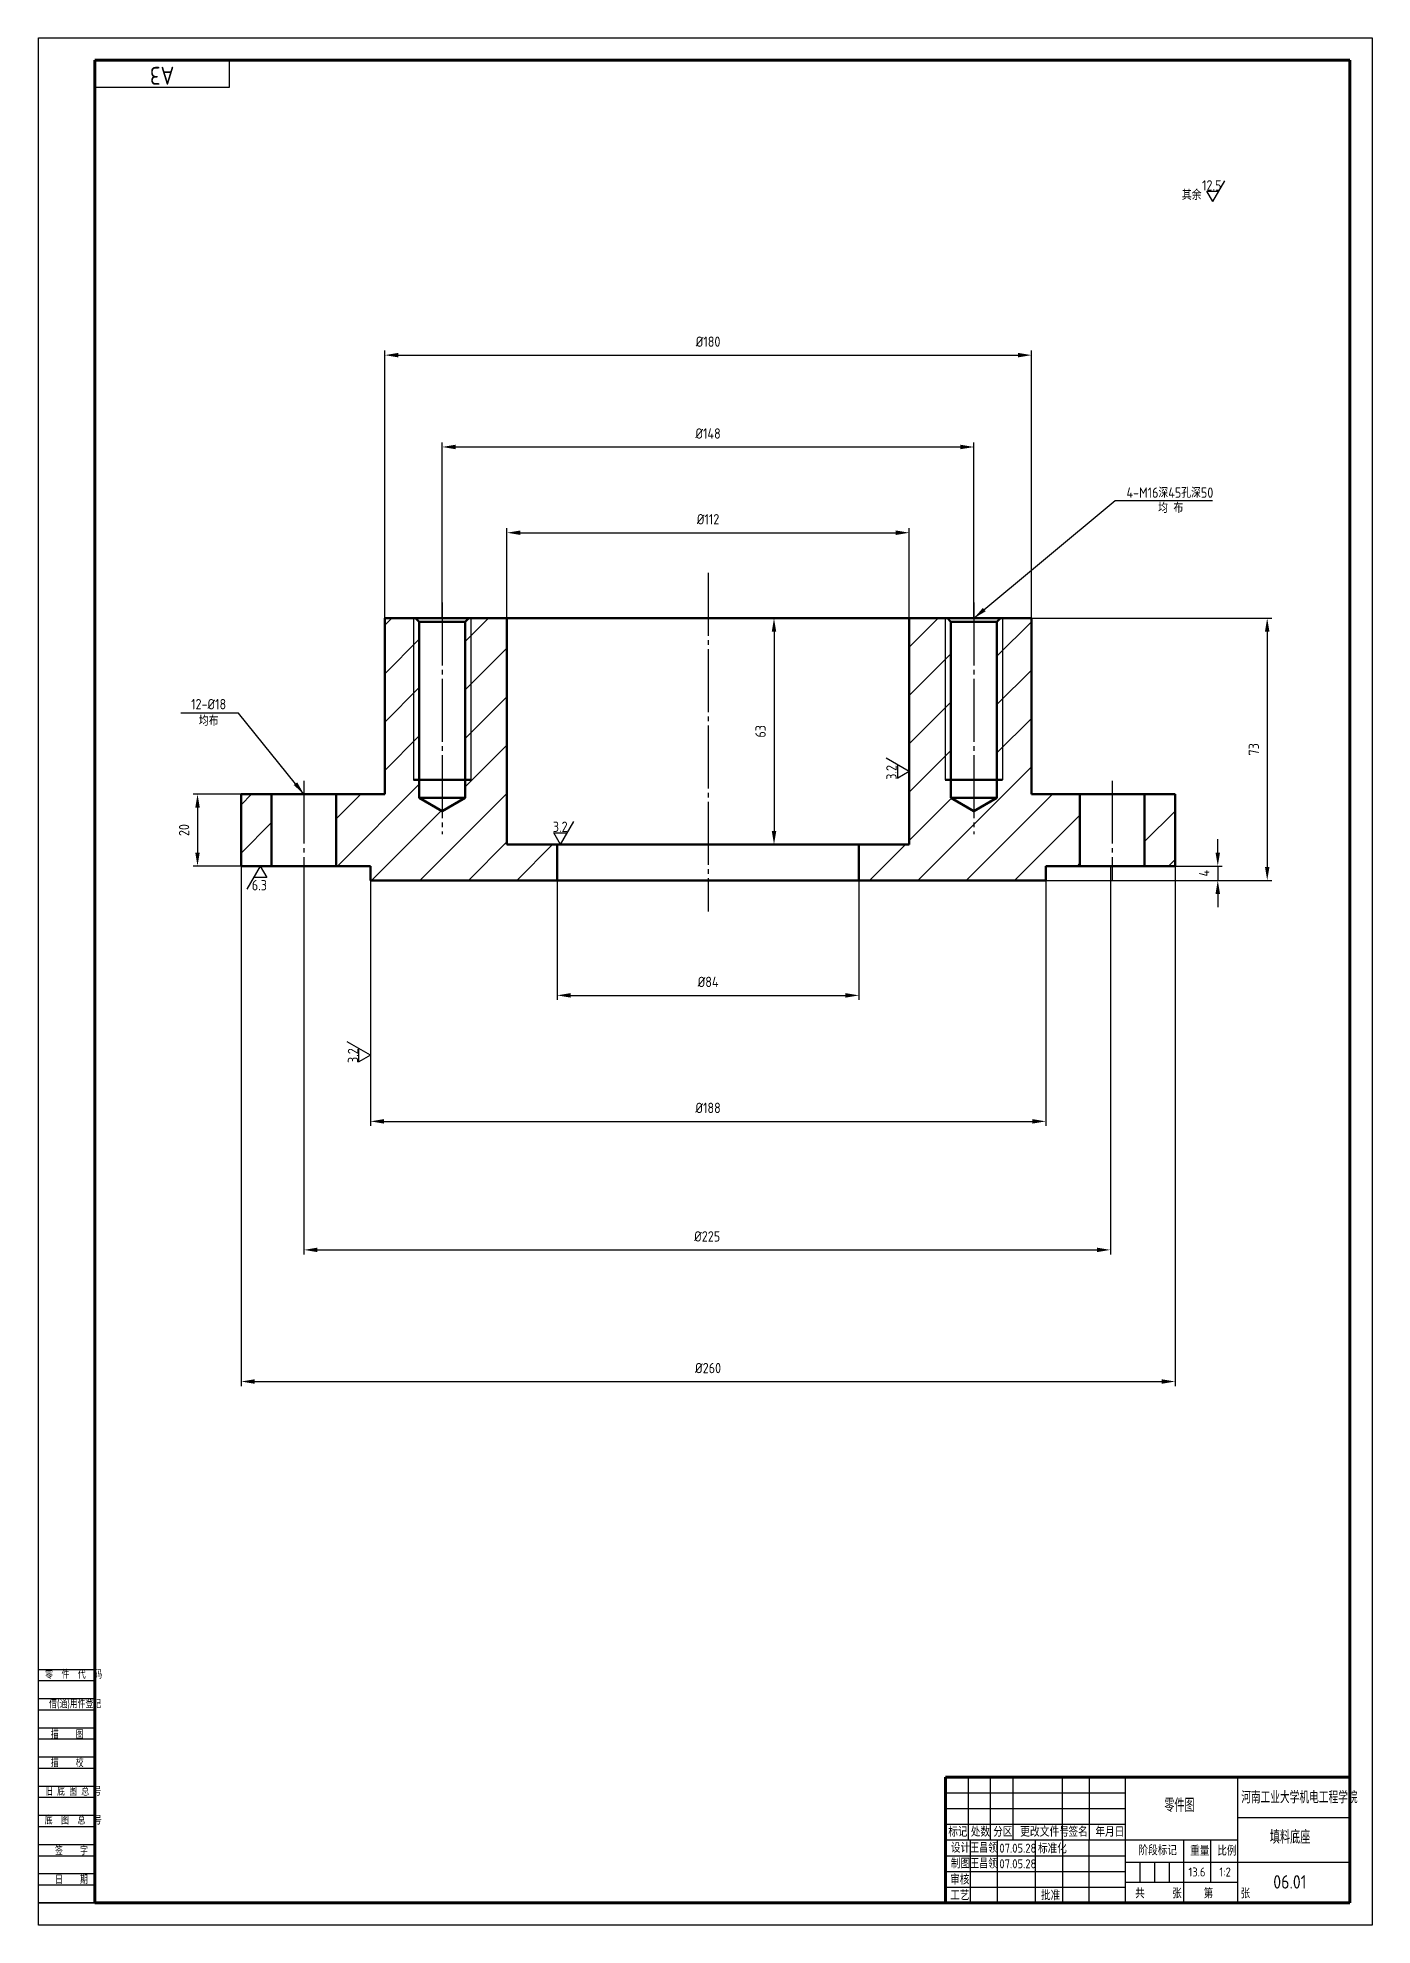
# Model space of a CAD drawing. Extents: x 0 to 297, y 0 to 420.
import ezdxf
from ezdxf.enums import TextEntityAlignment as Align

# ---------------------------------------------------------------- set-up
doc = ezdxf.new("R2010")
doc.units = 0
doc.linetypes.add('C2', pattern=[17, 14, -1, 1, -1])
doc.layers.get('0').update_dxf_attribs({"linetype": 'CONTINUOUS', "lineweight": 50})
for name, color, linetype in [('CENTER', 4, 'C2'), ('DIM', 3, 'CONTINUOUS'), ('PMX', 6, 'CONTINUOUS'), ('TXT', 6, 'CONTINUOUS'), ('W_标题栏_文字', 6, 'CONTINUOUS'), ('W_标题栏_线框', 7, 'CONTINUOUS'), ('图框_标题栏文字', 6, 'CONTINUOUS')]:
    doc.layers.add(name, color=color, linetype=linetype)
doc.layers.add('图框_外框线', color=7, linetype='CONTINUOUS', lineweight=70)
doc.styles.add('HZFSD', font='ROMANS', dxfattribs={"width": 0.6667, "bigfont": 'HZFSD'})
doc.styles.add('工程字', font='gbenor.shx', dxfattribs={"bigfont": 'gbcbig.shx'})
doc.dimstyles.new('ARROW', dxfattribs={"dimtxt": 4, "dimasz": 3, "dimexe": 1, "dimexo": 0, "dimgap": 1, "dimtad": 1, "dimdsep": 46, "dimtxsty": 'HZFSD', "dimcen": 0, "dimclrd": 3, "dimclre": 3, "dimclrt": 6, "dimadec": 1, "dimazin": 2, "dimtfac": 0.514286, "dimtix": 1, "dimtmove": 0, "dimatfit": 3, "dimfxl": 0, "dimtolj": 1, "dimarcsym": 0})

msp = doc.modelspace()

# ---------------------------------------------------------------- hatches: boundary and pattern name
at = {"layer": 'PMX'}
h = msp.add_hatch(dxfattribs=at)
h.set_pattern_fill('ANSI31', color=256, scale=2.4, style=0)
h.set_pattern_definition([(45, (-101.808, -191.0406), (-5.38815, 5.38815), [])])
h.paths.add_polyline_path([(73.9, 232.78), (115.5, 232.78), (115.5, 240.78), (104.3, 240.78), (104.3, 291.18), (95.82, 291.18), (95.02, 290.38), (95.02, 251.18), (89.9, 248.22), (84.78, 251.18), (84.78, 290.38), (83.98, 291.18), (77.1, 291.18), (77.1, 251.98), (66.3, 251.98), (66.3, 235.98), (73.9, 235.98)])
h = msp.add_hatch(dxfattribs=at)
h.set_pattern_fill('ANSI31', color=256, scale=2.4, style=0)
h.set_pattern_definition([(45, (-141.808, -191.0406), (-5.38815, 5.38815), [])])
h.paths.add_polyline_path([(231.9, 251.98), (221.1, 251.98), (221.1, 291.18), (214.22, 291.18), (213.42, 290.38), (213.42, 251.18), (208.3, 248.22), (203.18, 251.18), (203.18, 290.38), (202.38, 291.18), (193.9, 291.18), (193.9, 240.78), (182.7, 240.78), (182.7, 232.78), (224.3, 232.78), (224.3, 235.98), (231.9, 235.98)])
h = msp.add_hatch(dxfattribs=at)
h.set_pattern_fill('ANSI31', color=256, scale=2.4, style=0)
h.set_pattern_definition([(45, (-91.808, -178.2406), (-5.38815, 5.38815), [])])
h.paths.add_polyline_path([(45.1, 235.98), (51.9, 235.98), (51.9, 251.98), (45.1, 251.98)])
h = msp.add_hatch(dxfattribs=at)
h.set_pattern_fill('ANSI31', color=256, scale=2.4, style=0)
h.set_pattern_definition([(45, (-151.808, -178.2406), (-5.38815, 5.38815), [])])
h.paths.add_polyline_path([(253.1, 251.98), (246.3, 251.98), (246.3, 235.98), (253.1, 235.98)])

# ---------------------------------------------------------------- linework, layer by layer
for p, q in [((221.1, 291.18), (77.1, 291.18)), ((77.1, 291.18), (77.1, 251.98)), ((83.98, 291.18), (84.78, 290.38)), ((84.78, 290.38), (84.78, 251.18)), ((95.02, 290.38), (84.78, 290.38)), ((95.82, 291.18), (95.02, 290.38)), ((95.02, 290.38), (95.02, 251.18)), ((104.3, 291.18), (104.3, 240.78)), ((193.9, 291.18), (193.9, 240.78)), ((202.38, 291.18), (203.18, 290.38)), ((203.18, 290.38), (203.18, 251.18)), ((203.18, 290.38), (213.42, 290.38)), ((214.22, 291.18), (213.42, 290.38)), ((213.42, 290.38), (213.42, 251.18)), ((221.1, 291.18), (221.1, 251.98)), ((96.3, 255.18), (83.5, 255.18)), ((201.9, 255.18), (214.7, 255.18)), ((77.1, 251.98), (45.1, 251.98)), ((45.1, 251.98), (45.1, 235.98)), ((51.9, 251.98), (51.9, 235.98)), ((66.3, 251.98), (66.3, 235.98)), ((89.9, 248.22), (84.78, 251.18)), ((95.02, 251.18), (84.78, 251.18)), ((95.02, 251.18), (89.9, 248.22)), ((203.18, 251.18), (208.3, 248.22)), ((203.18, 251.18), (213.42, 251.18)), ((208.3, 248.22), (213.42, 251.18)), ((221.1, 251.98), (253.1, 251.98)), ((231.9, 251.98), (231.9, 235.98)), ((246.3, 251.98), (246.3, 235.98)), ((253.1, 251.98), (253.1, 235.98)), ((193.9, 240.78), (104.3, 240.78)), ((115.5, 240.78), (115.5, 232.78)), ((182.7, 240.78), (182.7, 232.78)), ((73.9, 235.98), (45.1, 235.98)), ((73.9, 235.98), (73.9, 232.78)), ((253.1, 235.98), (224.3, 235.98)), ((224.3, 235.98), (224.3, 232.78)), ((224.3, 232.78), (73.9, 232.78)), ((73.9, 232.78), (73.9, 232.78)), ((224.3, 232.78), (224.3, 232.78))]:
    msp.add_line(p, q)
at = {"color": 6, "lineweight": 25}
msp.add_lwpolyline([(297, 0), (0, 0), (0, 420.5), (297, 420.5)], close=True, dxfattribs=at)
at = {"layer": 'CENTER'}
for p, q in [((149.1, 301.27), (149.1, 225.85)), ((89.9, 294.66), (89.9, 243.11)), ((208.3, 294.66), (208.3, 243.11)), ((59.1, 254.98), (59.1, 229.24)), ((239.1, 254.98), (239.1, 232.77))]:
    msp.add_line(p, q, dxfattribs=at)
at = {"layer": 'DIM', "lineweight": -3}
for p, q in [((242, 33), (242, 5)), ((267, 33), (267, 5)), ((202, 19), (267, 19))]:
    msp.add_line(p, q, dxfattribs=at)
at = {"layer": 'TXT', "lineweight": -3}
for p, q in [((261.52, 384.03), (264.2, 388.66)), ((261.52, 384.03), (260.19, 386.34)), ((260.19, 386.34), (262.86, 386.34))]:
    msp.add_line(p, q, dxfattribs=at)
at = {"layer": 'TXT', "color": 3, "lineweight": -3}
for p, q in [((77.1, 291.18), (77.1, 350.79)), ((80.1, 349.79), (218.1, 349.79)), ((221.1, 291.18), (221.1, 350.79)), ((89.9, 291.18), (89.9, 330.33)), ((92.9, 329.33), (205.3, 329.33)), ((208.3, 291.18), (208.3, 330.33)), ((104.3, 291.18), (104.3, 311.23)), ((193.9, 291.18), (193.9, 311.23)), ((107.3, 310.23), (190.9, 310.23)), ((172.79, 291.18), (162.78, 291.18)), ((221.1, 291.18), (274.61, 291.18)), ((163.78, 288.18), (163.78, 243.78)), ((273.61, 288.18), (273.61, 235.78)), ((45.1, 251.98), (34.4, 251.98)), ((35.4, 248.98), (35.4, 238.98)), ((172.79, 240.78), (162.78, 240.78)), ((262.6, 238.98), (262.6, 241.98)), ((45.1, 235.98), (34.4, 235.98)), ((45.1, 235.98), (45.1, 120.13)), ((59.1, 235.98), (59.1, 149.46)), ((238.7, 235.98), (238.7, 149.46)), ((253.1, 235.98), (253.1, 120.13)), ((253.1, 235.98), (263.6, 235.98)), ((262.6, 235.98), (262.6, 232.78)), ((73.9, 232.78), (73.9, 178.09)), ((115.5, 232.78), (115.5, 206.16)), ((182.7, 232.78), (182.7, 206.16)), ((224.3, 232.78), (274.61, 232.78)), ((224.3, 232.78), (224.3, 178.09)), ((224.3, 232.78), (263.6, 232.78)), ((262.6, 229.78), (262.6, 226.78)), ((118.5, 207.16), (179.7, 207.16)), ((76.9, 179.09), (221.3, 179.09)), ((62.1, 150.46), (235.7, 150.46)), ((48.1, 121.13), (250.1, 121.13))]:
    msp.add_line(p, q, dxfattribs=at)
at = {"layer": 'TXT'}
for p, q in [((83.5, 291.18), (83.5, 255.18)), ((96.3, 291.18), (96.3, 255.18)), ((201.9, 291.18), (201.9, 255.18)), ((214.7, 291.18), (214.7, 255.18)), ((193.9, 257), (188.75, 259.97)), ((191.33, 255.5), (191.33, 258.49)), ((193.9, 257), (191.33, 255.52)), ((116.21, 240.78), (119.18, 245.92)), ((114.71, 243.35), (117.69, 243.35)), ((116.21, 240.78), (114.72, 243.35)), ((49.37, 235.98), (46.4, 230.84)), ((49.37, 235.98), (50.85, 233.41)), ((50.87, 233.41), (47.89, 233.41)), ((73.9, 193.81), (68.75, 196.78)), ((71.33, 192.31), (71.33, 195.3)), ((73.9, 193.81), (71.33, 192.33))]:
    msp.add_line(p, q, dxfattribs=at)
at = {"layer": 'TXT', "color": 3, "lineweight": -3}
for points in [[(80.1, 350.29), (80.1, 349.29), (77.1, 349.79)], [(218.1, 350.29), (218.1, 349.29), (221.1, 349.79)], [(92.9, 329.83), (92.9, 328.83), (89.9, 329.33)], [(205.3, 329.83), (205.3, 328.83), (208.3, 329.33)], [(107.3, 310.73), (107.3, 309.73), (104.3, 310.23)], [(190.9, 310.73), (190.9, 309.73), (193.9, 310.23)], [(163.28, 288.18), (164.28, 288.18), (163.78, 291.18)], [(273.11, 288.18), (274.11, 288.18), (273.61, 291.18)], [(34.9, 248.98), (35.9, 248.98), (35.4, 251.98)], [(163.28, 243.78), (164.28, 243.78), (163.78, 240.78)], [(34.9, 238.98), (35.9, 238.98), (35.4, 235.98)], [(262.1, 238.98), (263.1, 238.98), (262.6, 235.98)], [(273.11, 235.78), (274.11, 235.78), (273.61, 232.78)], [(262.1, 229.78), (263.1, 229.78), (262.6, 232.78)], [(118.5, 207.66), (118.5, 206.66), (115.5, 207.16)], [(179.7, 207.66), (179.7, 206.66), (182.7, 207.16)], [(76.9, 179.59), (76.9, 178.59), (73.9, 179.09)], [(221.3, 179.59), (221.3, 178.59), (224.3, 179.09)], [(62.1, 150.96), (62.1, 149.96), (59.1, 150.46)], [(235.7, 150.96), (235.7, 149.96), (238.7, 150.46)], [(48.1, 121.63), (48.1, 120.63), (45.1, 121.13)], [(250.1, 121.63), (250.1, 120.63), (253.1, 121.13)]]:
    msp.add_solid(points, dxfattribs=at)
at = {"layer": 'W_标题栏_文字'}
for p, q in [((0, 57), (12.5, 57)), ((0, 54.5), (12.5, 54.5)), ((0, 50.5), (12.5, 50.5)), ((0, 48), (12.5, 48)), ((0, 44), (12.5, 44)), ((0, 41.5), (12.5, 41.5)), ((0, 37.5), (12.5, 37.5)), ((0, 35), (12.5, 35)), ((0, 31), (12.5, 31)), ((0, 28.5), (12.5, 28.5)), ((0, 24.5), (12.5, 24.5)), ((0, 22), (12.5, 22)), ((0, 18), (12.5, 18)), ((0, 15.5), (12.5, 15.5)), ((0, 11.5), (12.5, 11.5)), ((0, 9), (12.5, 9))]:
    msp.add_line(p, q, dxfattribs=at)
msp.add_lwpolyline([(12.5, 409.5), (42.5, 409.5), (42.5, 415.5)], dxfattribs=at)
at = {"layer": 'W_标题栏_文字', "const_width": 0.35}
msp.add_lwpolyline([(0, 5), (12.5, 5)], dxfattribs=at)
at = {"layer": 'W_标题栏_线框', "color": 3}
for p, q in [((202, 29.5), (242, 29.5)), ((207, 33), (207, 19)), ((212, 19), (212, 33)), ((217, 33), (217, 19)), ((228, 19), (228, 33)), ((234, 33), (234, 19)), ((202, 26), (242, 26)), ((202, 22.5), (242, 22.5)), ((267, 24), (292, 24)), ((207.5, 5), (207.5, 19)), ((213.5, 19), (213.5, 5)), ((222, 5), (222, 19)), ((228, 19), (228, 5)), ((234, 5), (234, 19)), ((255, 19), (255, 5.14)), ((261, 19), (261, 9.5)), ((202, 15.5), (242, 15.5)), ((292, 14), (242, 14)), ((245.25, 14), (245.25, 9.5)), ((248.5, 14), (248.5, 9.5)), ((251.75, 14), (251.75, 9.5)), ((202, 12), (242, 12)), ((202, 8.5), (242, 8.5)), ((267, 9.5), (242, 9.5))]:
    msp.add_line(p, q, dxfattribs=at)
at = {"layer": '图框_外框线'}
for p, q in [((292, 415.5), (12.5, 415.5)), ((12.5, 415.5), (12.5, 5)), ((292, 5), (292, 415.5)), ((12.5, 5), (292, 5))]:
    msp.add_line(p, q, dxfattribs=at)
at = {"layer": '图框_外框线', "lineweight": 70}
for p, q in [((292, 33), (202, 33)), ((202, 33), (202, 5))]:
    msp.add_line(p, q, dxfattribs=at)

# ---------------------------------------------------------------- texts
at = {"color": 6, "lineweight": -3, "insert": (261.27, 387.61), "char_height": 2.3, "attachment_point": 5, "style": '工程字'}
msp.add_mtext('12.5', dxfattribs=at)
at = {"layer": 'DIM', "color": 6, "style": '工程字'}
for s, p in [('12-%%c18', (37.88, 270.88)), ('均布', (37.88, 267.21))]:
    msp.add_text(s, height=2.3, dxfattribs=at).set_placement(p, align=Align.CENTER)
at = {"layer": 'TXT', "style": '工程字'}
for s, p in [('其余', (258.99, 384.37)), ('3.2', (117.82, 243.57))]:
    msp.add_text(s, height=2.3, dxfattribs=at).set_placement(p, align=Align.RIGHT)
at = {"layer": 'TXT', "color": 6, "style": '工程字'}
for s, p in [('4-M16深45孔深50', (242.27, 318.01)), ('均 布', (249.31, 314.64))]:
    msp.add_text(s, height=2.3, dxfattribs=at).set_placement(p)
at = {"layer": 'TXT', "style": '工程字'}
for p in [(191.07, 258.48), (71.17, 195.39)]:
    msp.add_text('3.2', height=2.3, rotation=90, dxfattribs=at).set_placement(p, align=Align.RIGHT)
msp.add_text('6.3', height=2.3, dxfattribs=at).set_placement((47.49, 230.56))
at = {"layer": 'TXT', "lineweight": -3, "insert": (27.5, 412.04), "char_height": 4, "width": 30, "attachment_point": 5, "rotation": 180.0509, "style": '工程字'}
msp.add_mtext('{\\C3;A3}', dxfattribs=at)
at = {"layer": 'TXT', "color": 6, "lineweight": -3}
for s, insert, char_height, attachment_point, style in [('%%C180', (149.1, 352.79), 2.3, 5, '工程字'), ('%%C148', (149.1, 332.33), 2.3, 5, '工程字'), ('\\A1;', (262.42, 319.38), 4, 1, 'HZFSD'), ('%%C112', (149.1, 313.23), 2.3, 5, '工程字'), ('\\A1;', (33.84, 272.58), 4, 9, 'HZFSD'), ('\\A1;', (30.7, 268.04), 4, 9, 'HZFSD'), ('%%C84', (149.1, 210.16), 2.3, 5, '工程字'), ('%%C188', (149.1, 182.09), 2.3, 5, '工程字'), ('%%C225', (148.9, 153.46), 2.3, 5, '工程字'), ('%%C260', (149.1, 124.13), 2.3, 5, '工程字')]:
    msp.add_mtext(s, dxfattribs=dict(at, insert=insert, char_height=char_height, attachment_point=attachment_point, style=style))
at = {"layer": 'TXT', "color": 6, "lineweight": -3, "char_height": 2.3, "attachment_point": 5, "rotation": 90, "style": '工程字'}
for s, insert in [('63', (160.78, 265.98)), ('73', (270.61, 261.98)), ('20', (32.4, 243.98)), ('4', (259.6, 234.38))]:
    msp.add_mtext(s, dxfattribs=dict(at, insert=insert))
at = {"layer": 'W_标题栏_文字', "style": '工程字'}
for s, height, p in [('零  件  代  码', 1.75, (1.47, 54.93)), ('借(通)用件登记', 1.75, (2.35, 48.38)), ('旧 底 图 总 号', 1.75, (1.43, 28.88)), ('河南工业大学机电工程学院', 2.7, (267.82, 27.16)), ('底  图  总  号', 1.75, (1.37, 22.46)), ('填料底座', 3, (274.21, 18.16)), ('06.01', 3, (274.96, 8.16))]:
    msp.add_text(s, height=height, dxfattribs=at).set_placement(p)
for s, p in [('描    图', (6.38, 42.66)), ('描    校', (6.38, 36.35)), ('  签    字', (6.38, 16.74)), ('  日    期', (6.38, 10.29))]:
    msp.add_text(s, height=1.75, dxfattribs=at).set_placement(p, align=Align.MIDDLE)
for s, height, p in [('零件图', 3, (254.07, 25.24)), ('13.6', 2, (257.97, 10.86)), ('1:2', 2, (264.22, 10.86))]:
    msp.add_text(s, height=height, dxfattribs=at).set_placement(p, align=Align.CENTER)
at = {"layer": '图框_标题栏文字', "style": '工程字'}
for s, height, p in [('标记', 2.25, (202.6, 19.72)), ('处数', 2.25, (207.6, 19.72)), ('分区', 2.25, (212.6, 19.72)), ('签名', 2.25, (229.36, 19.72)), ('年月日', 2.25, (235.36, 19.72)), ('设计', 2.25, (203.17, 16.17)), ('07.05.28', 2, (213.97, 16.17)), ('标准化', 2.25, (222.57, 16)), ('阶段标记', 2.25, (244.95, 15.6)), ('重量', 2.25, (256.45, 15.5)), ('比例', 2.25, (262.5, 15.5)), ('制图', 2.25, (203.17, 12.67)), ('07.05.28', 2, (213.97, 12.69)), ('审核', 2.25, (203.02, 9.07)), ('共     张    第     张', 2.25, (244.2, 6)), ('工艺', 2.25, (203.02, 5.57)), ('批准', 2.25, (223.24, 5.57))]:
    msp.add_text(s, height=height, dxfattribs=at).set_placement(p)
at = {"layer": '图框_标题栏文字', "color": 6, "style": '工程字'}
msp.add_text('更改文件号', height=2.3, dxfattribs=at).set_placement((218.58, 19.72))
at = {"layer": '图框_标题栏文字', "style": '工程字'}
for p in [(210.48, 16.17), (210.48, 12.69)]:
    msp.add_text('王昌领', height=2, dxfattribs=at).set_placement(p, align=Align.CENTER)

# ---------------------------------------------------------------- leaders
at = {"layer": 'TXT', "lineweight": -3}
for points in [[(208.3, 291.18), (239.72, 317.38), (261.42, 317.38)], [(59.1, 251.98), (44.49, 270.04), (31.7, 270.04)]]:
    msp.add_leader(points, dimstyle='ARROW', override={"dimgap": 1, "dimtad": 0, "dimtxsty": '工程字'}, dxfattribs=at)

doc.saveas('drawing.dxf')
